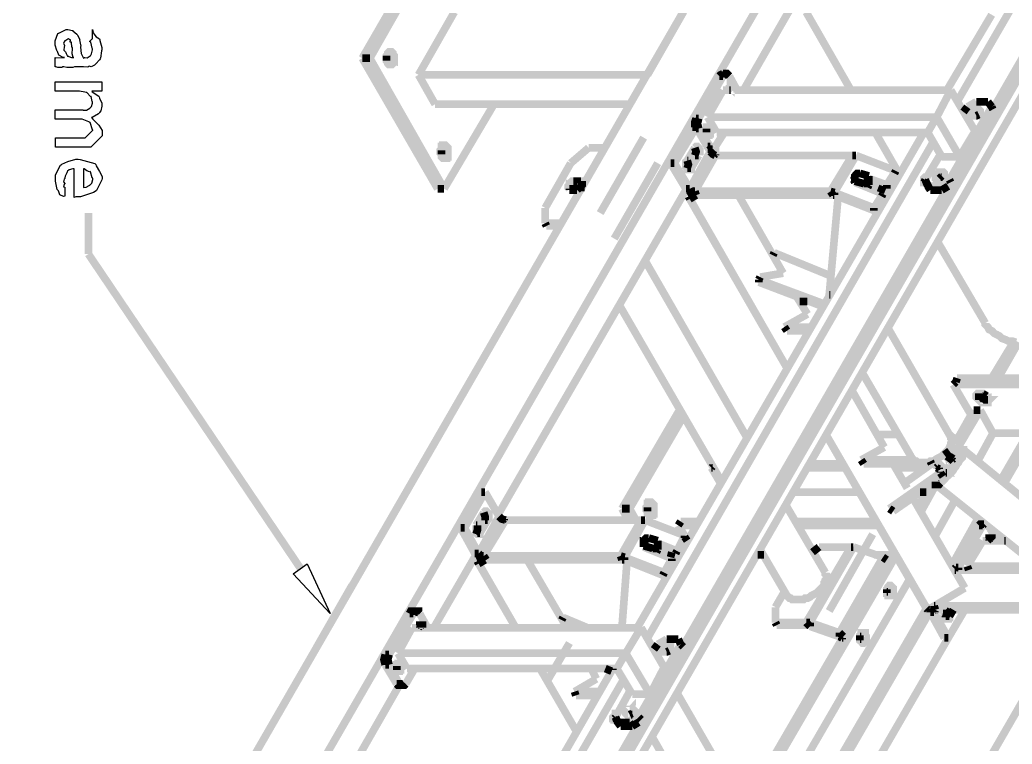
# Model space of a CAD drawing. Extents: x 0.1 to 11.6, y 0.3 to 16.3.
# Drawn here: x 2.966 to 4.258, y 12.448 to 13.392 of the extents above; entities that cross this region are included whole.
import ezdxf

# ---------------------------------------------------------------- set-up
doc = ezdxf.new("R2010")
doc.units = 0
doc.layers.get('0').update_dxf_attribs({"linetype": 'CONTINUOUS'})

msp = doc.modelspace()

# ---------------------------------------------------------------- linework, layer by layer
at = {"color": 0, "const_width": 0.01}
for points in [[(4.50999, 13.755), (2.82497, 10.835)], [(4.52001, 13.755), (2.83501, 10.835)], [(4.52832, 13.7383), (2.84332, 10.82)], [(4.18668, 13.285), (4.44997, 13.74)], [(3.50999, 13.5117), (3.41168, 13.3417)], [(3.51833, 13.5117), (3.42165, 13.3417)], [(2.55664, 11.195), (3.87001, 13.4717)], [(2.63499, 11.17), (3.96332, 13.4717)], [(3.90831, 13.3), (3.98503, 13.4333)], [(3.48503, 13.32), (3.53168, 13.4017)], [(3.78331, 13.32), (3.83003, 13.4017)], [(3.99001, 13.4017), (4.04833, 13.3)], [(4.17333, 13.3), (4.23167, 13.3983)], [(3.42165, 13.3417), (3.41168, 13.3417)], [(3.41168, 13.3417), (3.50999, 13.1717)], [(3.42165, 13.3417), (3.51833, 13.1717)], [(3.44336, 13.3383), (3.44336, 13.345)], [(3.48503, 13.32), (3.78331, 13.32)], [(3.50667, 13.2817), (3.48503, 13.32)], [(3.87668, 13.3184), (3.84668, 13.2633)], [(3.88167, 13.3184), (3.84999, 13.2633)], [(3.88167, 13.3217), (3.87831, 13.32), (3.87668, 13.3184)], [(3.88167, 13.3184), (3.87668, 13.3184)], [(3.88667, 13.3217), (3.88167, 13.3217)], [(3.88997, 13.3184), (3.88835, 13.32), (3.88667, 13.3217), (3.88499, 13.3217), (3.88336, 13.32), (3.88167, 13.3184)], [(3.90001, 13.3), (3.88997, 13.3184)], [(3.89501, 13.3), (3.89333, 13.3017), (3.89165, 13.3033), (3.89165, 13.3017), (3.88997, 13.3017), (3.88997, 13.3)], [(3.86165, 13.265), (3.88167, 13.3)], [(4.17833, 13.3), (3.88167, 13.3)], [(3.88997, 13.3), (3.89165, 13.3)], [(4.16, 13.265), (4.17833, 13.3)], [(4.17833, 13.3), (4.21001, 13.2467)], [(4.21164, 13.285), (4.19997, 13.2783)], [(4.21164, 13.285), (4.22667, 13.285)], [(4.23167, 13.2783), (4.22667, 13.285)], [(3.50667, 13.2817), (3.76167, 13.2817)], [(3.51833, 13.1717), (3.58333, 13.2817)], [(4.23167, 13.2783), (4.17665, 13.1833)], [(4.19499, 13.2717), (4.19997, 13.2783)], [(4.23335, 13.275), (4.23167, 13.2783)], [(3.84668, 13.2633), (3.845, 13.2584), (3.845, 13.2517)], [(3.84999, 13.2633), (3.84668, 13.2633)], [(3.84999, 13.2633), (3.84831, 13.2567), (3.84999, 13.25)], [(3.87332, 13.245), (3.86165, 13.265)], [(4.16, 13.265), (3.86165, 13.265)], [(4.16, 13.265), (4.14833, 13.245)], [(4.16, 13.265), (4.19, 13.2133)], [(4.215, 13.2683), (4.21164, 13.2667)], [(4.21164, 13.2667), (4.21332, 13.2667)], [(3.77001, 12.6), (4.14333, 13.245)], [(3.81332, 13.205), (3.84169, 13.2517)], [(3.81836, 13.205), (3.84668, 13.2517)], [(3.84668, 13.2517), (3.84169, 13.2517)], [(3.84668, 13.2517), (3.86501, 13.22)], [(3.84999, 13.25), (3.84668, 13.25)], [(3.84999, 13.25), (3.86501, 13.2267)], [(3.86003, 13.245), (3.86003, 13.25)], [(3.87169, 13.2267), (3.88336, 13.245)], [(4.14833, 13.245), (3.87332, 13.245)], [(4.08003, 13.245), (4.11165, 13.19)], [(4.14833, 13.245), (4.16667, 13.2133)], [(4.21001, 13.2467), (4.19, 13.2133)], [(3.77832, 13.2383), (3.72168, 13.14)], [(3.78331, 12.5866), (4.155, 13.2317)], [(3.51497, 13.2167), (3.51497, 13.2217)], [(3.70665, 13.225), (3.68332, 13.205)], [(3.72835, 13.225), (3.70665, 13.225)], [(3.845, 13.225), (3.83501, 13.2083)], [(3.86501, 13.22), (3.83832, 13.1717)], [(3.84999, 13.215), (3.84999, 13.2167), (3.85167, 13.2183), (3.85167, 13.22), (3.85167, 13.2217), (3.84999, 13.2233), (3.84999, 13.225), (3.84831, 13.2267), (3.84668, 13.2267), (3.845, 13.225)], [(3.845, 13.215), (3.84668, 13.22), (3.845, 13.225)], [(3.86501, 13.2267), (3.86165, 13.2267)], [(3.86165, 13.2233), (3.86333, 13.2233)], [(3.86333, 13.2233), (3.86833, 13.2233)], [(3.86333, 13.2217), (3.86501, 13.2233)], [(3.86501, 13.2267), (3.86501, 13.225), (3.86664, 13.225), (3.86664, 13.2233), (3.86833, 13.2233), (3.87001, 13.2233), (3.87001, 13.225), (3.87169, 13.225), (3.87169, 13.2267)], [(3.86501, 13.22), (3.86833, 13.2167), (3.87169, 13.215)], [(3.83501, 13.2083), (3.83333, 13.2067), (3.83333, 13.205), (3.83333, 13.2033), (3.83333, 13.2017), (3.83333, 13.2), (3.83501, 13.1983), (3.83501, 13.1967), (3.83664, 13.1967), (3.83832, 13.1967), (3.84, 13.1967), (3.84, 13.1983)], [(3.83501, 13.1983), (3.845, 13.215)], [(3.83501, 13.2083), (3.83664, 13.2083)], [(3.83501, 13.1983), (3.83664, 13.2033), (3.83501, 13.2083)], [(3.84, 13.1983), (3.84999, 13.215)], [(3.845, 13.1683), (3.87169, 13.215)], [(3.84999, 13.215), (3.845, 13.215)], [(3.87169, 13.2167), (3.87001, 13.215)], [(3.87169, 13.215), (3.87169, 13.2167)], [(3.87169, 13.215), (4.05003, 13.215)], [(4.05003, 13.215), (4.02165, 13.1683)], [(4.02669, 13.1667), (4.05501, 13.215)], [(4.05501, 13.215), (4.05003, 13.215)], [(4.05501, 13.215), (4.10667, 13.195)], [(4.14501, 13.1833), (4.16499, 13.2167)], [(4.19, 13.2133), (4.16667, 13.2133)], [(3.65001, 13.1467), (3.68332, 13.205)], [(3.79665, 13.205), (3.74001, 13.1067)], [(3.81836, 13.205), (3.81332, 13.205)], [(3.81332, 13.205), (3.83333, 13.1717)], [(3.81836, 13.205), (3.83832, 13.1717)], [(3.84, 13.1983), (3.83501, 13.1983)], [(3.83501, 13.1983), (3.83664, 13.1983)], [(4.095, 13.1767), (4.10667, 13.195)], [(4.10667, 13.195), (4.10499, 13.1917)], [(3.68668, 13.1816), (3.685, 13.1816), (3.68332, 13.18), (3.68332, 13.1783), (3.68164, 13.1783), (3.68164, 13.1767), (3.68001, 13.175), (3.68001, 13.1733), (3.68164, 13.1717)], [(3.69667, 13.1816), (3.68668, 13.1816)], [(3.69168, 13.1717), (3.69336, 13.1733), (3.69499, 13.1733), (3.69499, 13.175), (3.69667, 13.1767), (3.69667, 13.1783), (3.69835, 13.1783), (3.69835, 13.18), (3.69835, 13.1816), (3.69667, 13.1816)], [(3.69168, 13.17), (3.69336, 13.1717), (3.69499, 13.1733), (3.69667, 13.1733), (3.69667, 13.175), (3.69835, 13.1767), (3.69835, 13.1783), (3.69835, 13.18)], [(3.69835, 13.18), (3.69835, 13.1816)], [(4.05333, 13.1867), (4.05165, 13.1833)], [(4.05165, 13.1833), (4.05333, 13.18)], [(4.06, 13.1917), (4.05832, 13.1917), (4.05664, 13.1917), (4.05501, 13.19), (4.05333, 13.1883), (4.05333, 13.1867), (4.05333, 13.185), (4.05333, 13.1833), (4.05333, 13.1816)], [(4.05333, 13.1816), (4.05333, 13.18)], [(4.05333, 13.1816), (4.065, 13.1783)], [(4.05333, 13.18), (4.09, 13.165)], [(4.07167, 13.1883), (4.06, 13.1917)], [(4.065, 13.1783), (4.06668, 13.1783), (4.06836, 13.1783), (4.06999, 13.18), (4.06999, 13.1816), (4.07167, 13.1816), (4.07167, 13.1833), (4.07167, 13.185), (4.07167, 13.1867), (4.07167, 13.1883)], [(4.07167, 13.1767), (4.07167, 13.185)], [(4.095, 13.1767), (4.07167, 13.185)], [(4.095, 13.1717), (4.07167, 13.1816)], [(4.095, 13.1717), (4.10499, 13.1917)], [(4.14501, 13.18), (4.14333, 13.18), (4.14333, 13.1816), (4.14333, 13.1833), (4.14333, 13.185), (4.14501, 13.1867), (4.14665, 13.1867)], [(4.14501, 13.1833), (4.14333, 13.18)], [(4.14501, 13.1833), (4.14833, 13.175)], [(4.14833, 13.1767), (4.14501, 13.1833)], [(4.14665, 13.18), (4.14501, 13.18)], [(4.16667, 13.1883), (4.16336, 13.185)], [(4.16499, 13.1867), (4.16667, 13.1867)], [(4.16499, 13.175), (4.17665, 13.1833)], [(4.17665, 13.1833), (4.17833, 13.18)], [(3.51833, 13.1717), (3.50999, 13.1717)], [(3.58832, 12.7467), (3.83333, 13.17)], [(3.68164, 13.1717), (3.68332, 13.1717)], [(3.68164, 13.1717), (3.69168, 13.1717)], [(3.68164, 13.1717), (3.68164, 13.17)], [(3.68164, 13.1717), (3.68164, 13.17)], [(3.68164, 13.17), (3.69168, 13.17)], [(3.69168, 13.17), (3.69168, 13.1717)], [(3.83832, 13.1717), (3.83333, 13.1717)], [(3.83333, 13.1717), (3.83832, 13.1667), (3.84668, 13.1634)], [(3.83832, 13.1717), (3.84, 13.1683), (3.845, 13.1683)], [(3.845, 13.1683), (4.02165, 13.1683)], [(3.845, 13.1683), (3.84668, 13.1634)], [(4.02669, 13.1667), (4.02165, 13.1683)], [(4.02165, 13.1683), (4.02501, 13.1634)], [(4.02669, 13.1667), (4.07835, 13.1467)], [(4.02669, 13.1667), (4.02669, 13.1634)], [(4.065, 13.175), (4.065, 13.1783)], [(4.06999, 13.1733), (4.07167, 13.1767)], [(4.08664, 13.1667), (4.09, 13.175)], [(4.08832, 13.1517), (4.09, 13.175)], [(4.095, 13.1767), (4.095, 13.1717)], [(4.15169, 13.17), (4.14833, 13.1767)], [(4.16499, 13.175), (4.14833, 13.175)], [(4.14833, 13.175), (4.15169, 13.17)], [(4.16667, 13.17), (4.15169, 13.17)], [(4.16667, 13.17), (4.16499, 13.175)], [(4.17503, 13.175), (4.16667, 13.17)], [(3.84169, 13.165), (3.83664, 13.1617)], [(3.83832, 13.1583), (3.83664, 13.1617)], [(3.83664, 13.1617), (3.965, 12.9383)], [(3.84668, 13.1634), (3.83832, 13.1583)], [(3.83832, 13.1583), (3.965, 12.9383)], [(3.84668, 13.1634), (4.02501, 13.1634)], [(3.90169, 13.1634), (3.96001, 13.0617)], [(4.03168, 13.1617), (4.02001, 13.0333)], [(4.02669, 13.1634), (4.02501, 13.1634)], [(4.02669, 13.1634), (4.07835, 13.1433)], [(4.07835, 13.1467), (4.09, 13.165)], [(4.07835, 13.1433), (4.08832, 13.1617)], [(4.09, 13.165), (4.08832, 13.1617)], [(3.65001, 13.1267), (3.65001, 13.1467)], [(4.07835, 13.1467), (4.07835, 13.1433)], [(3.05501, 13.0866), (3.05501, 13.14)], [(3.67165, 13.1267), (3.65001, 13.1267)], [(3.65001, 13.1267), (3.65169, 13.1233)], [(3.66835, 13.1233), (3.65169, 13.1233)], [(4.16168, 13.1017), (4.22331, 12.9967)], [(3.33165, 12.6767), (3.05501, 13.0866)], [(3.91336, 12.8467), (3.78, 13.0783)], [(3.94667, 13.085), (3.94835, 13.0883)], [(4.02165, 13.0583), (3.94835, 13.0883)], [(3.92833, 13.0533), (3.93001, 13.0566)], [(4.01335, 13.0217), (3.92833, 13.0533)], [(3.92833, 13.05), (3.92833, 13.0533)], [(3.93001, 13.0566), (3.96001, 13.0617)], [(4.01167, 13.0183), (3.92833, 13.05)], [(3.97835, 13.03), (3.99164, 13.0084)], [(3.98167, 13.025), (3.99164, 13.025)], [(4.02001, 13.0333), (4.02165, 13.0333)], [(3.74669, 13.02), (3.87999, 12.79)], [(3.99164, 13.0084), (3.96164, 12.9916)], [(3.96164, 12.9916), (3.99669, 12.9916)], [(3.96164, 12.9916), (3.965, 12.9867)], [(3.965, 12.9867), (3.99333, 12.9867)], [(4.17833, 12.8483), (4.09668, 12.99)], [(4.26335, 12.9717), (4.25836, 12.9733), (4.25331, 12.9733), (4.25, 12.975), (4.24501, 12.9767), (4.24164, 12.98), (4.23833, 12.9817), (4.23503, 12.9833), (4.23167, 12.9867), (4.22835, 12.9883), (4.22667, 12.9916), (4.22331, 12.995), (4.22331, 12.9967)], [(4.25999, 12.9717), (4.23167, 12.925)], [(4.26665, 12.9717), (4.24001, 12.925)], [(4.06332, 12.9316), (4.12831, 12.82)], [(4.185, 12.92), (4.18668, 12.925)], [(4.29665, 12.925), (4.18668, 12.925)], [(3.21669, 10.6767), (4.50999, 12.9167)], [(4.05003, 12.9083), (4.09169, 12.835)], [(4.185, 12.92), (4.18164, 12.9167)], [(4.20503, 12.8767), (4.18164, 12.9167)], [(4.18164, 12.9167), (4.29167, 12.9167)], [(4.29497, 12.92), (4.185, 12.92)], [(4.215, 12.905), (4.215, 12.9033), (4.215, 12.9017), (4.21669, 12.9017), (4.21832, 12.9), (4.22, 12.8983), (4.22168, 12.8983), (4.22331, 12.8967), (4.22499, 12.8967)], [(4.22667, 12.8967), (4.22499, 12.8967), (4.22331, 12.8967), (4.22168, 12.8983), (4.22, 12.8983), (4.21832, 12.9), (4.21669, 12.9), (4.21669, 12.9017), (4.215, 12.9033), (4.215, 12.905)], [(4.22, 12.905), (4.22, 12.9033)], [(4.22, 12.905), (4.22499, 12.9017)], [(4.22499, 12.8967), (4.22667, 12.8967)], [(3.75, 12.755), (3.82497, 12.8834)], [(4.18668, 12.845), (4.20833, 12.8834)], [(4.19, 12.8383), (4.21669, 12.8834)], [(4.21669, 12.8834), (4.20833, 12.8834)], [(4.23335, 12.8533), (4.21669, 12.8834)], [(4.24333, 12.7917), (4.29665, 12.8834)], [(4.24832, 12.7884), (4.30333, 12.8834)], [(3.75999, 12.755), (3.83003, 12.875)], [(4.01665, 12.85), (4.14833, 12.6233)], [(4.01665, 12.85), (4.14665, 12.625)], [(4.08165, 12.8517), (4.11003, 12.8517)], [(4.14165, 12.815), (4.14333, 12.815), (4.14665, 12.815), (4.15001, 12.815), (4.15169, 12.8167), (4.155, 12.8167), (4.15831, 12.8184), (4.16, 12.82), (4.16336, 12.8217), (4.16667, 12.8233), (4.16835, 12.825), (4.16997, 12.8267), (4.17333, 12.83), (4.17503, 12.8317), (4.17665, 12.8333), (4.17665, 12.835), (4.17833, 12.8383), (4.17833, 12.84), (4.18001, 12.8417), (4.18001, 12.845), (4.17833, 12.8467), (4.17833, 12.8483)], [(4.17665, 12.85), (4.17833, 12.85), (4.18001, 12.8483), (4.18332, 12.8467), (4.185, 12.8467), (4.18668, 12.845), (4.18832, 12.8433), (4.18832, 12.8417), (4.19, 12.84), (4.19, 12.8383), (4.19, 12.8366), (4.19, 12.835), (4.19, 12.8333)], [(4.21332, 12.8167), (4.23335, 12.8533)], [(4.27832, 12.8533), (4.23335, 12.8533)], [(4.06168, 12.8184), (4.09169, 12.835)], [(4.18668, 12.8283), (4.18832, 12.8283), (4.19, 12.83), (4.19168, 12.83), (4.19168, 12.8317), (4.19336, 12.8317), (4.19499, 12.8317), (4.19499, 12.83), (4.19499, 12.8283), (4.19499, 12.8267), (4.19499, 12.825), (4.19336, 12.8233), (4.19336, 12.8217), (4.19168, 12.82), (4.19, 12.8184), (4.18832, 12.815), (4.18668, 12.8133), (4.185, 12.81), (4.18332, 12.8083), (4.18164, 12.805), (4.18001, 12.8033), (4.17833, 12.8017), (4.17503, 12.7983), (4.17333, 12.7967), (4.17165, 12.795), (4.16997, 12.7933), (4.16835, 12.7917), (4.16667, 12.79), (4.16499, 12.7884)], [(4.17665, 12.8233), (4.17833, 12.8233), (4.17833, 12.825), (4.17833, 12.8267), (4.17833, 12.8283), (4.17665, 12.83), (4.17503, 12.8317)], [(4.18164, 12.82), (4.18332, 12.8217), (4.18332, 12.8233), (4.18332, 12.825), (4.18332, 12.8267), (4.18332, 12.8283), (4.18164, 12.83), (4.18001, 12.8317), (4.18001, 12.8333), (4.17833, 12.8333), (4.17665, 12.835)], [(4.18332, 12.8217), (4.19, 12.8333)], [(4.375, 12.685), (4.19499, 12.8317)], [(4.06168, 12.8184), (4.12999, 12.8184)], [(4.065, 12.8133), (4.06168, 12.8184)], [(4.12831, 12.82), (4.12999, 12.8184), (4.13167, 12.8167), (4.13336, 12.8167), (4.13499, 12.815), (4.13667, 12.815), (4.13835, 12.815), (4.14165, 12.815)], [(4.16835, 12.825), (4.16997, 12.825), (4.17165, 12.8233), (4.17333, 12.8217), (4.17503, 12.82), (4.17665, 12.8184), (4.17665, 12.8167), (4.17833, 12.815), (4.17833, 12.8133), (4.17665, 12.8117)], [(4.17665, 12.83), (4.16997, 12.825)], [(4.17333, 12.8233), (4.17503, 12.8233)], [(4.18001, 12.8184), (4.17333, 12.8233)], [(4.17333, 12.8233), (4.17503, 12.8233)], [(4.17665, 12.8233), (4.17503, 12.8217)], [(4.17833, 12.825), (4.17665, 12.8233)], [(4.17665, 12.8233), (4.18164, 12.82)], [(4.18164, 12.82), (4.18001, 12.8184)], [(4.18164, 12.8167), (4.18001, 12.8184)], [(3.86664, 12.8083), (3.86833, 12.81)], [(3.86664, 12.8083), (3.86833, 12.8083)], [(3.87831, 12.7884), (3.86664, 12.8083)], [(3.99164, 12.8083), (4.03999, 12.8083)], [(3.99501, 12.8133), (4.03668, 12.8133)], [(4.065, 12.8133), (4.15332, 12.8133)], [(4.10335, 12.8133), (4.12169, 12.7817)], [(4.10667, 12.8083), (4.14501, 12.8083)], [(4.15332, 12.8133), (4.11833, 12.7884)], [(4.15332, 12.8133), (4.15169, 12.8167)], [(4.15332, 12.8133), (4.155, 12.8133), (4.15668, 12.8133), (4.15831, 12.8117), (4.16, 12.8117), (4.16168, 12.81), (4.16336, 12.81), (4.16336, 12.8083), (4.16499, 12.8066), (4.16499, 12.805), (4.16499, 12.8033), (4.16499, 12.8017)], [(4.155, 12.8167), (4.15668, 12.8167), (4.15831, 12.815), (4.16168, 12.815), (4.16336, 12.8133), (4.16499, 12.8117), (4.16667, 12.81), (4.16835, 12.8083), (4.16997, 12.8066), (4.16997, 12.805), (4.16997, 12.8033), (4.17165, 12.8017), (4.16997, 12.8017), (4.16997, 12.8), (4.16997, 12.7983), (4.16835, 12.7967)], [(4.16168, 12.81), (4.16, 12.8083)], [(4.16168, 12.81), (4.16, 12.8083)], [(4.16336, 12.8066), (4.16, 12.8083)], [(4.16336, 12.8066), (4.16336, 12.8083)], [(4.16997, 12.7983), (4.17665, 12.8117)], [(4.17165, 12.8017), (4.17333, 12.8033), (4.17503, 12.8033), (4.17503, 12.805), (4.17665, 12.8066), (4.17833, 12.8066), (4.18001, 12.8083), (4.18001, 12.81), (4.18164, 12.8117), (4.18164, 12.8133), (4.18332, 12.815), (4.18164, 12.8167)], [(4.16499, 12.8017), (4.09831, 12.755)], [(4.16835, 12.7967), (4.10335, 12.7517)], [(4.16499, 12.8033), (4.16499, 12.8017)], [(4.16499, 12.8017), (4.16835, 12.7967)], [(4.17165, 12.8017), (4.17333, 12.8017)], [(4.13667, 12.7584), (4.15169, 12.7867)], [(4.13997, 12.7517), (4.15831, 12.785)], [(4.16499, 12.7884), (4.16336, 12.7867), (4.16168, 12.7867), (4.16, 12.7867), (4.15831, 12.7867), (4.15831, 12.7884), (4.15831, 12.79)], [(4.15831, 12.7867), (4.34169, 12.64)], [(3.53999, 12.73), (3.56668, 12.7767)], [(3.54497, 12.73), (3.57167, 12.7767)], [(3.57167, 12.7767), (3.56668, 12.7767)], [(3.57167, 12.7767), (3.59, 12.745)], [(3.97331, 12.7767), (4.05832, 12.7767)], [(4.12831, 12.77), (4.19667, 12.6517)], [(4.13835, 12.7767), (4.14665, 12.7767)], [(3.75, 12.755), (3.75999, 12.755)], [(3.75836, 12.74), (3.75, 12.755)], [(3.76833, 12.74), (3.75999, 12.755)], [(3.78331, 12.7517), (3.78331, 12.7567)], [(4.01497, 12.6717), (3.96332, 12.76)], [(4.09831, 12.755), (4.10335, 12.7517)], [(4.15831, 12.72), (4.18332, 12.765)], [(3.56999, 12.75), (3.56, 12.7333)], [(3.59, 12.745), (3.56332, 12.6967)], [(3.57497, 12.74), (3.57667, 12.7416), (3.57667, 12.7433), (3.57667, 12.745), (3.57667, 12.7467), (3.57667, 12.7483), (3.57497, 12.75), (3.57335, 12.7517), (3.57167, 12.7517), (3.56999, 12.75)], [(3.57167, 12.74), (3.57167, 12.745), (3.56999, 12.75)], [(3.59, 12.745), (3.59332, 12.7416), (3.59831, 12.74)], [(3.59668, 12.7416), (3.595, 12.74)], [(3.59668, 12.74), (3.59668, 12.7416)], [(4.18001, 12.6816), (4.21332, 12.7416)], [(3.54497, 12.73), (3.53999, 12.73)], [(3.53999, 12.73), (3.55832, 12.6967)], [(3.54497, 12.73), (3.56332, 12.6967)], [(3.56168, 12.7333), (3.56, 12.7333)], [(3.56, 12.7217), (3.56168, 12.7267), (3.56168, 12.7333)], [(3.56, 12.7333), (3.56, 12.7317), (3.56, 12.73), (3.56, 12.7283), (3.56, 12.7267), (3.56, 12.725), (3.56, 12.7233), (3.56168, 12.7217), (3.56332, 12.7217), (3.565, 12.7217), (3.565, 12.7233)], [(3.56168, 12.6917), (3.58832, 12.74)], [(3.56168, 12.7233), (3.57167, 12.74)], [(3.565, 12.7233), (3.57497, 12.74)], [(3.56999, 12.6934), (3.59831, 12.74)], [(3.57497, 12.74), (3.57167, 12.74)], [(3.59831, 12.74), (3.77501, 12.74)], [(3.77501, 12.74), (3.74832, 12.6934)], [(3.75331, 12.6917), (3.78, 12.74)], [(3.78, 12.74), (3.77501, 12.74)], [(3.78, 12.74), (3.83165, 12.72)], [(3.82335, 12.7333), (3.82667, 12.7383)], [(3.82335, 12.7333), (3.84668, 12.7333)], [(3.83165, 12.72), (3.82335, 12.7333)], [(3.82667, 12.7383), (3.84999, 12.7383)], [(3.97499, 12.7383), (4.08003, 12.7383)], [(3.97835, 12.7333), (4.08333, 12.7333)], [(4.18332, 12.6767), (4.21832, 12.7383)], [(4.215, 12.7333), (4.185, 12.6783)], [(4.22, 12.7333), (4.18832, 12.6783)], [(4.22, 12.735), (4.21669, 12.735), (4.215, 12.7333)], [(4.22, 12.7333), (4.215, 12.7333)], [(4.22168, 12.735), (4.22, 12.735)], [(4.22168, 12.735), (4.22, 12.7333)], [(4.23833, 12.7133), (4.22999, 12.7283)], [(3.56, 12.7217), (3.56168, 12.7233)], [(3.565, 12.7233), (3.56168, 12.7233)], [(3.785, 12.7167), (3.78331, 12.7167), (3.78168, 12.7167), (3.78, 12.715), (3.78, 12.7133), (3.77832, 12.7133), (3.77832, 12.7116), (3.77832, 12.71), (3.77832, 12.7083), (3.77832, 12.7067)], [(3.79665, 12.7133), (3.785, 12.7167)], [(3.81999, 12.6967), (3.83165, 12.7167)], [(3.82167, 12.7), (3.83165, 12.72)], [(3.83165, 12.72), (3.83165, 12.7167)], [(3.83501, 12.7133), (3.83165, 12.7183)], [(4.02001, 12.6217), (4.07667, 12.7217)], [(4.23335, 12.7133), (4.23167, 12.715), (4.23167, 12.7167), (4.22999, 12.7167), (4.22835, 12.7167), (4.22835, 12.715), (4.22667, 12.7133)], [(4.22835, 12.7133), (4.22835, 12.715)], [(4.22835, 12.7133), (4.22835, 12.715)], [(3.77832, 12.71), (3.77832, 12.7083)], [(3.77832, 12.7083), (3.77832, 12.705)], [(3.77832, 12.7067), (3.77832, 12.705)], [(3.77832, 12.7067), (3.78999, 12.7033)], [(3.77832, 12.705), (3.815, 12.69)], [(3.78999, 12.7033), (3.79167, 12.7033), (3.79335, 12.7033), (3.79497, 12.705), (3.79665, 12.7067), (3.79665, 12.7083), (3.79665, 12.71), (3.79665, 12.7116), (3.79665, 12.7133)], [(3.78999, 12.7), (3.78999, 12.7033)], [(3.79497, 12.6983), (3.79665, 12.7017)], [(3.82167, 12.7), (3.79665, 12.71)], [(3.79665, 12.7017), (3.79665, 12.7083)], [(3.81999, 12.6967), (3.79665, 12.7067)], [(3.93001, 12.7017), (3.965, 12.6417)], [(3.99001, 12.6067), (4.04833, 12.705)], [(4.05165, 12.705), (3.99501, 12.6067)], [(4.00667, 12.705), (3.99832, 12.6983)], [(4.04833, 12.705), (4.00667, 12.705)], [(4.05165, 12.705), (4.04833, 12.705)], [(4.05165, 12.705), (4.09, 12.6917)], [(4.22, 12.7133), (4.19997, 12.68)], [(4.24832, 12.7133), (4.22, 12.7133)], [(4.24832, 12.7133), (4.25, 12.7133)], [(3.50499, 12.6), (3.56, 12.695)], [(3.56332, 12.6967), (3.55832, 12.6967)], [(3.55832, 12.6967), (3.565, 12.6917), (3.57335, 12.6883)], [(3.56836, 12.69), (3.56168, 12.6867)], [(3.56332, 12.6967), (3.56668, 12.6934), (3.56999, 12.6934)], [(3.56999, 12.6934), (3.74832, 12.6934)], [(3.56999, 12.6934), (3.57335, 12.6883)], [(3.75331, 12.6917), (3.74832, 12.6934)], [(3.74832, 12.6934), (3.75, 12.6883)], [(3.75331, 12.6917), (3.80501, 12.6717)], [(3.75331, 12.6917), (3.75331, 12.6883)], [(3.80501, 12.6717), (3.815, 12.69)], [(3.81332, 12.6767), (3.815, 12.6983)], [(3.81332, 12.6917), (3.815, 12.6983)], [(3.815, 12.69), (3.815, 12.6867)], [(3.82167, 12.7), (3.81999, 12.6967)], [(3.91168, 12.37), (4.10335, 12.7)], [(3.91499, 12.3633), (4.10667, 12.6934)], [(3.92665, 12.695), (3.935, 12.695)], [(4.03331, 12.5933), (4.09, 12.6917)], [(4.07835, 12.695), (4.09999, 12.695)], [(4.095, 12.6883), (4.09, 12.6917)], [(3.56168, 12.6867), (3.61165, 12.6)], [(3.56332, 12.6833), (3.56168, 12.6867)], [(3.57167, 12.6883), (3.56332, 12.6833)], [(3.56332, 12.6833), (3.61165, 12.6)], [(3.57335, 12.6883), (3.75, 12.6883)], [(3.62668, 12.6883), (3.67833, 12.6)], [(3.75331, 12.6883), (3.75, 12.6883)], [(3.75667, 12.6867), (3.75, 12.6)], [(3.75331, 12.6883), (3.80333, 12.6683)], [(3.80333, 12.6683), (3.815, 12.6867)], [(4.03999, 12.59), (4.09668, 12.6883)], [(4.185, 12.6783), (4.18332, 12.6767)], [(4.18832, 12.6783), (4.185, 12.6783)], [(4.18832, 12.6783), (4.18832, 12.6767), (4.18832, 12.675)], [(4.19997, 12.68), (4.20167, 12.675)], [(4.28999, 12.68), (4.19997, 12.68)], [(3.80501, 12.6717), (3.80333, 12.6683)], [(3.93832, 12.3417), (4.125, 12.6634)], [(3.97835, 12.6367), (3.97999, 12.6367), (3.98335, 12.6367), (3.98665, 12.6367), (3.98833, 12.6383), (3.99164, 12.6383), (3.99501, 12.64), (3.99669, 12.6417), (4, 12.6433), (4.00331, 12.645), (4.00499, 12.6467), (4.00667, 12.6483), (4.00999, 12.6517), (4.01167, 12.6533), (4.01335, 12.655), (4.01335, 12.6583), (4.01497, 12.66), (4.01497, 12.6617), (4.01665, 12.6634), (4.01665, 12.6667), (4.01665, 12.6683), (4.01497, 12.67), (4.01497, 12.6717)], [(4.18332, 12.675), (4.29665, 12.675)], [(4.18332, 12.675), (4.185, 12.675)], [(4.18332, 12.675), (4.185, 12.675)], [(3.35167, 12.5733), (3.39833, 12.655)], [(4.095, 12.645), (4.095, 12.65)], [(4.19667, 12.6517), (4.14833, 12.6233)], [(3.96164, 12.6467), (3.94997, 12.6267)], [(3.965, 12.6417), (3.96669, 12.64), (3.96832, 12.6383), (3.97, 12.6383), (3.97168, 12.6367), (3.97331, 12.6367), (3.97499, 12.6367), (3.97835, 12.6367)], [(4.095, 12.6467), (4.09668, 12.6467)], [(4.095, 12.6467), (4.09668, 12.6467)], [(3.94997, 12.6067), (3.94997, 12.6267)], [(3.96832, 12.3167), (4.14665, 12.625)], [(4.14833, 12.6233), (4.14665, 12.625)], [(4.15169, 12.625), (4.15169, 12.6217), (4.15169, 12.62)], [(4.15668, 12.6283), (4.33333, 12.6283)], [(4.15831, 12.6233), (4.15668, 12.6283)], [(4.15668, 12.6283), (4.15831, 12.6283)], [(4.15668, 12.6283), (4.15831, 12.6283)], [(3.47331, 12.6183), (3.44168, 12.565)], [(3.47835, 12.6183), (3.44667, 12.565)], [(3.47835, 12.6217), (3.47499, 12.6217), (3.47331, 12.6183)], [(3.47835, 12.6183), (3.47331, 12.6183)], [(3.48167, 12.6217), (3.47835, 12.6217)], [(3.48665, 12.6183), (3.48503, 12.62), (3.48503, 12.6217), (3.48335, 12.6217), (3.48167, 12.6217), (3.47999, 12.6217), (3.47999, 12.62), (3.47835, 12.6183)], [(3.49669, 12.6), (3.48665, 12.6183)], [(3.67165, 12.61), (3.67333, 12.6133)], [(3.70503, 12.6), (3.67333, 12.6133)], [(3.97331, 12.3133), (4.15169, 12.6217)], [(4.15668, 12.62), (4.15169, 12.62)], [(4.16997, 12.5866), (4.15169, 12.62)], [(4.15831, 12.6233), (4.15668, 12.6233), (4.15668, 12.6217), (4.15668, 12.62)], [(4.15668, 12.62), (4.15831, 12.6233)], [(4.17503, 12.5866), (4.15668, 12.62)], [(4.15831, 12.6233), (4.33664, 12.6233)], [(4.17165, 12.6233), (4.16997, 12.6217), (4.16997, 12.62), (4.16997, 12.6183), (4.16997, 12.6166), (4.17165, 12.615), (4.17165, 12.6133), (4.17333, 12.6133), (4.17333, 12.6117), (4.17503, 12.6117), (4.17503, 12.6133), (4.17665, 12.6133), (4.17665, 12.615)], [(4.17165, 12.615), (4.17833, 12.6233)], [(4.17165, 12.6133), (4.17333, 12.6183), (4.17333, 12.6233)], [(4.17665, 12.615), (4.17165, 12.615)], [(4.17165, 12.6133), (4.17165, 12.615)], [(4.19667, 12.6233), (4.17503, 12.5866)], [(4.17665, 12.615), (4.18164, 12.6233)], [(3.45833, 12.5667), (3.47667, 12.6)], [(3.77501, 12.6), (3.47667, 12.6)], [(3.49001, 12.6), (3.49001, 12.6017), (3.49001, 12.6033), (3.48833, 12.6033), (3.48665, 12.6033), (3.48665, 12.6017), (3.48503, 12.6)], [(3.48665, 12.6), (3.48665, 12.6017)], [(3.75499, 12.5667), (3.77501, 12.6)], [(3.77501, 12.6), (3.80501, 12.5483)], [(3.99001, 12.6067), (3.94997, 12.6067)], [(3.95167, 12.6033), (3.94997, 12.6067)], [(3.99333, 12.6033), (3.95167, 12.6033)], [(3.99501, 12.6067), (3.99001, 12.6067)], [(3.99333, 12.6033), (3.99001, 12.6067)], [(3.99501, 12.6017), (3.99333, 12.6033)], [(3.99501, 12.6067), (4.03331, 12.5933)], [(3.99501, 12.6017), (3.99501, 12.6067)], [(3.99501, 12.6017), (4.03331, 12.5883)], [(3.80832, 12.585), (3.79665, 12.5783)], [(3.80832, 12.585), (3.82335, 12.585)], [(3.82667, 12.5783), (3.82335, 12.585)], [(4.00331, 12.29), (4.17503, 12.5866)], [(4.03331, 12.5883), (4.03331, 12.5933)], [(4.03836, 12.5883), (4.03331, 12.5933)], [(4.03668, 12.5866), (4.03331, 12.5883)], [(4.03668, 12.5866), (4.03668, 12.585)], [(4.03668, 12.5866), (4.03836, 12.5866)], [(4.06, 12.5833), (4.06, 12.59)], [(4.06, 12.5883), (4.06168, 12.5883)], [(4.06, 12.585), (4.06168, 12.585)], [(4.17503, 12.5866), (4.16997, 12.5866)], [(3.65332, 12.5317), (3.68164, 12.58)], [(3.82667, 12.5783), (3.77165, 12.4833)], [(3.79167, 12.5717), (3.79665, 12.5783)], [(3.83003, 12.575), (3.82667, 12.5783)], [(3.44168, 12.565), (3.44, 12.5583), (3.44168, 12.5517)], [(3.44667, 12.565), (3.44168, 12.565)], [(3.44667, 12.565), (3.44499, 12.5583), (3.44667, 12.5517)], [(3.47, 12.5467), (3.45833, 12.5667)], [(3.75499, 12.5667), (3.45833, 12.5667)], [(3.75499, 12.5667), (3.74333, 12.5467)], [(3.75499, 12.5667), (3.78668, 12.5133)], [(3.81168, 12.57), (3.80832, 12.5684)], [(3.80832, 12.5684), (3.81, 12.5684)], [(3.44667, 12.5517), (3.44168, 12.5517)], [(3.44168, 12.5517), (3.45665, 12.5267)], [(3.44667, 12.5517), (3.46001, 12.5267)], [(3.45665, 12.545), (3.45665, 12.55)], [(3.46832, 12.5267), (3.47999, 12.5467)], [(3.74333, 12.5467), (3.47, 12.5467)], [(3.48833, 12.1117), (3.73833, 12.5467)], [(3.64333, 12.5467), (3.69168, 12.4633)], [(3.64333, 12.5467), (3.69168, 12.4633)], [(3.71001, 12.5467), (3.71669, 12.5333)], [(3.73665, 12.5433), (3.72835, 12.5467)], [(3.73833, 12.545), (3.73833, 12.5467)], [(3.74333, 12.5467), (3.76335, 12.5133)], [(3.80501, 12.5483), (3.78668, 12.5133)], [(3.71669, 12.5333), (3.68832, 12.5167)], [(3.315, 12.2717), (3.46001, 12.525)], [(3.46001, 12.5267), (3.45665, 12.5267)], [(3.45665, 12.5267), (3.45833, 12.525), (3.46001, 12.525)], [(3.46001, 12.5267), (3.46164, 12.5267), (3.46332, 12.525), (3.465, 12.525), (3.46669, 12.525), (3.46832, 12.5267)], [(3.46001, 12.525), (3.465, 12.525)], [(3.50168, 12.0983), (3.75168, 12.5317)], [(3.68832, 12.5167), (3.72168, 12.5167)], [(3.68832, 12.5167), (3.69, 12.5117)], [(3.69, 12.5117), (3.72, 12.5117)], [(3.74164, 12.4833), (3.75999, 12.5167)], [(3.78668, 12.5133), (3.76335, 12.5133)], [(3.90332, 12.3733), (3.82167, 12.515)], [(3.74164, 12.48), (3.74001, 12.48), (3.74001, 12.4817), (3.73833, 12.4817), (3.73833, 12.4833), (3.74001, 12.485), (3.74164, 12.4867), (3.74164, 12.4883), (3.74333, 12.4883)], [(3.74164, 12.4833), (3.74001, 12.4817)], [(3.74164, 12.4833), (3.74501, 12.4767)], [(3.74333, 12.4783), (3.74164, 12.4833)], [(3.76335, 12.4883), (3.75999, 12.4867)], [(3.75999, 12.4767), (3.77165, 12.4833)], [(3.76167, 12.4867), (3.76335, 12.4867)], [(3.77165, 12.4833), (3.77501, 12.48)], [(3.74333, 12.48), (3.74164, 12.48)], [(3.74832, 12.4717), (3.74333, 12.4783)], [(3.75999, 12.4767), (3.74501, 12.4767)], [(3.74501, 12.4767), (3.74832, 12.4717)], [(3.76335, 12.4717), (3.74832, 12.4717)], [(3.76335, 12.4717), (3.75999, 12.4767)], [(3.77165, 12.4767), (3.76335, 12.4717)], [(3.78999, 12.4567), (3.85335, 12.345)]]:
    msp.add_lwpolyline(points, dxfattribs=at)
at = {"color": 0}
for points in [[(3.02399, 13.3426), (3.02208, 13.3427), (3.01665, 13.3458), (3.01486, 13.3503), (3.01443, 13.351), (3.01378, 13.3517), (3.01183, 13.3587), (3.01183, 13.361), (3.01183, 13.3644), (3.0154, 13.3737), (3.01617, 13.3745), (3.01654, 13.3743), (3.02072, 13.3765), (3.02593, 13.379), (3.02767, 13.379), (3.02815, 13.3789), (3.0345, 13.3776), (3.03504, 13.3773), (3.03494, 13.3772), (3.04015, 13.3732), (3.04047, 13.3727), (3.04075, 13.3715), (3.04351, 13.3669), (3.04372, 13.3662), (3.04346, 13.3656), (3.04492, 13.3593), (3.04503, 13.3584), (3.04476, 13.3559), (3.04579, 13.348), (3.04796, 13.3434), (3.04829, 13.3426), (3.04818, 13.3425), (3.04856, 13.3418), (3.04997, 13.3426), (3.05046, 13.3426), (3.05046, 13.3426), (3.05333, 13.3423), (3.05724, 13.3446), (3.05761, 13.3449), (3.05761, 13.3449), (3.05919, 13.3476), (3.06044, 13.3525), (3.06044, 13.3541), (3.05985, 13.3547), (3.05806, 13.3625), (3.05761, 13.363), (3.05751, 13.3629), (3.05647, 13.3636), (3.05951, 13.3666), (3.06044, 13.3669), (3.06044, 13.379), (3.06044, 13.379), (3.06104, 13.3751), (3.06174, 13.3747), (3.0619, 13.3734), (3.06526, 13.3696), (3.06928, 13.367), (3.06976, 13.366), (3.07004, 13.3649), (3.0726, 13.3558), (3.0726, 13.3528), (3.07215, 13.3513), (3.07058, 13.3416), (3.07021, 13.3408), (3.06956, 13.3396), (3.06472, 13.3342), (3.06413, 13.3339), (3.06293, 13.3328), (3.05865, 13.3306), (3.05587, 13.3312), (3.05501, 13.3311), (3.05431, 13.3302), (3.04861, 13.3304), (3.04676, 13.3304), (3.037, 13.3304), (3.03456, 13.3298), (3.02681, 13.3294), (3.02306, 13.3304), (3.02181, 13.3304), (3.02035, 13.3298), (3.0154, 13.3294), (3.01269, 13.3304), (3.01183, 13.3304), (3.01183, 13.3426), (3.01269, 13.342), (3.02115, 13.3426), (3.02399, 13.3426)], [(3.03614, 13.3426), (3.03537, 13.3427), (3.03375, 13.3472), (3.03429, 13.3542), (3.03418, 13.3556), (3.03336, 13.3559), (3.03321, 13.3624), (3.0331, 13.3627), (3.03288, 13.3626), (3.03136, 13.3628), (3.03153, 13.3656), (3.03136, 13.3658), (3.03076, 13.3658), (3.0294, 13.3669), (3.02897, 13.3669), (3.02832, 13.3666), (3.0255, 13.3649), (3.02528, 13.3645), (3.02442, 13.3642), (3.02257, 13.3614), (3.02399, 13.3583), (3.02399, 13.3573), (3.02328, 13.3563), (3.02285, 13.3521), (3.02539, 13.3499), (3.02572, 13.3493), (3.02593, 13.348), (3.02767, 13.3444), (3.02929, 13.3442), (3.02962, 13.3439), (3.02957, 13.3437), (3.03315, 13.3426), (3.0344, 13.3426), (3.03614, 13.3426)], [(3.01193, 13.3109), (3.07269, 13.3109), (3.07269, 13.2988), (3.05968, 13.2988), (3.06011, 13.298), (3.06842, 13.2922), (3.06901, 13.2914), (3.0695, 13.2898), (3.07269, 13.2832), (3.07269, 13.281), (3.07232, 13.2791), (3.07107, 13.2733), (3.06961, 13.2708), (3.06901, 13.2701), (3.06831, 13.2693), (3.06011, 13.2646), (3.05903, 13.2643), (3.06087, 13.2622), (3.06874, 13.2545), (3.07292, 13.2475), (3.07292, 13.2452), (3.07292, 13.2406), (3.05838, 13.2259), (3.05296, 13.2259), (3.01215, 13.2259), (3.01215, 13.238), (3.0471, 13.238), (3.051, 13.238), (3.06076, 13.2478), (3.06076, 13.2482), (3.06017, 13.2485), (3.05729, 13.2578), (3.05664, 13.2584), (3.05572, 13.2587), (3.0471, 13.2623), (3.04428, 13.2623), (3.01193, 13.2623), (3.01193, 13.2745), (3.04796, 13.2745), (3.04829, 13.274), (3.05236, 13.2742), (3.05675, 13.2765), (3.05729, 13.2769), (3.05729, 13.2769), (3.05925, 13.2789), (3.06054, 13.2833), (3.06054, 13.2847), (3.05994, 13.2851), (3.05871, 13.2917), (3.05838, 13.2923), (3.05761, 13.2919), (3.05296, 13.297), (3.05231, 13.2972), (3.05057, 13.2974), (3.04324, 13.2988), (3.04081, 13.2988), (3.01193, 13.2988), (3.01193, 13.3109)], [(3.02425, 13.1735), (3.02425, 13.1618), (3.02279, 13.1615), (3.01768, 13.1638), (3.0159, 13.1691), (3.01535, 13.17), (3.01454, 13.1707), (3.0121, 13.1815), (3.0121, 13.185), (3.0121, 13.1896), (3.01861, 13.2022), (3.01992, 13.2032), (3.02056, 13.2036), (3.02838, 13.2072), (3.03847, 13.21), (3.04183, 13.21), (3.04417, 13.2098), (3.06347, 13.2044), (3.06483, 13.2032), (3.06521, 13.2013), (3.06944, 13.1942), (3.07286, 13.1875), (3.07286, 13.1852), (3.07243, 13.1831), (3.06543, 13.1692), (3.06396, 13.1681), (3.06164, 13.1668), (3.04482, 13.1613), (3.03922, 13.1613), (3.03857, 13.161), (3.0364, 13.1603), (3.0364, 13.1613), (3.0364, 13.1613), (3.0364, 13.1978), (3.03472, 13.1975), (3.02989, 13.1962), (3.02783, 13.1945), (3.02729, 13.1939), (3.02675, 13.1924), (3.02479, 13.1882), (3.02425, 13.1858), (3.02425, 13.185), (3.02349, 13.1842), (3.02268, 13.1807), (3.02425, 13.1787), (3.02425, 13.1781), (3.02365, 13.1773), (3.02268, 13.1741), (3.02425, 13.1737), (3.02425, 13.1735)], [(3.04856, 13.1978), (3.04856, 13.1735), (3.04861, 13.1733), (3.05203, 13.1737), (3.0561, 13.176), (3.05658, 13.1763), (3.05681, 13.1762), (3.05931, 13.1791), (3.06071, 13.1839), (3.06071, 13.1854), (3.06011, 13.1859), (3.05778, 13.1936), (3.05724, 13.1941), (3.05664, 13.1937), (3.05296, 13.195), (3.04943, 13.1977), (3.04856, 13.1978)], [(3.34, 12.6833), (3.37001, 12.6183), (3.32167, 12.67), (3.34, 12.6833)]]:
    msp.add_lwpolyline(points, close=True, dxfattribs=at)
at = {"color": 0, "const_width": 0.01}
for points in [[(3.44499, 13.335), (3.44667, 13.3333), (3.44835, 13.3333), (3.44997, 13.3333), (3.45167, 13.335), (3.45167, 13.3366), (3.45335, 13.3366), (3.45335, 13.3383), (3.45335, 13.34), (3.45335, 13.3417), (3.45335, 13.3433), (3.45335, 13.345), (3.45167, 13.3467), (3.45167, 13.3483), (3.44997, 13.35), (3.44835, 13.35), (3.44667, 13.35), (3.44499, 13.3483), (3.44499, 13.3467), (3.44336, 13.345), (3.44336, 13.3433), (3.44336, 13.3417), (3.44336, 13.34), (3.44336, 13.3383), (3.44499, 13.3366), (3.44499, 13.335)], [(4.21332, 13.275), (4.215, 13.275), (4.21669, 13.2733), (4.21669, 13.2717), (4.215, 13.27), (4.215, 13.2683), (4.21332, 13.2683), (4.21164, 13.2683), (4.21164, 13.2667), (4.21001, 13.2667), (4.20833, 13.2667), (4.20665, 13.2667), (4.20665, 13.2683), (4.20665, 13.27), (4.20665, 13.2717), (4.20833, 13.2717), (4.20833, 13.2733), (4.21001, 13.2733), (4.21164, 13.275), (4.21332, 13.275)], [(3.86501, 13.2433), (3.86501, 13.245), (3.86501, 13.2467), (3.86501, 13.2483), (3.86501, 13.25), (3.86333, 13.2517), (3.86165, 13.2517), (3.86003, 13.2517), (3.86003, 13.25), (3.86003, 13.2483), (3.86003, 13.2467), (3.86003, 13.245), (3.86003, 13.2433), (3.86165, 13.2433), (3.86165, 13.2416), (3.86333, 13.2416), (3.86333, 13.2433), (3.86501, 13.2433)], [(3.51497, 13.2133), (3.51665, 13.2116), (3.51833, 13.2116), (3.52001, 13.2116), (3.52165, 13.2116), (3.52165, 13.2133), (3.52333, 13.2133), (3.52333, 13.215), (3.52333, 13.2167), (3.52333, 13.2183), (3.52333, 13.22), (3.52333, 13.2217), (3.52333, 13.2233), (3.52333, 13.225), (3.52165, 13.2267), (3.52001, 13.2283), (3.51833, 13.2283), (3.51665, 13.2283), (3.51665, 13.2267), (3.51497, 13.2267), (3.51497, 13.225), (3.51497, 13.2233), (3.51335, 13.2217), (3.51335, 13.22), (3.51335, 13.2183), (3.51497, 13.2167), (3.51497, 13.215), (3.51497, 13.2133)], [(4.16667, 13.1934), (4.16835, 13.1934), (4.16997, 13.1917), (4.16997, 13.19), (4.16835, 13.19), (4.16835, 13.1883), (4.16667, 13.1867), (4.16499, 13.1867), (4.16336, 13.185), (4.16168, 13.185), (4.16, 13.185), (4.16, 13.1867), (4.15831, 13.1867), (4.15831, 13.1883), (4.16, 13.1883), (4.16, 13.19), (4.16168, 13.1917), (4.16336, 13.1917), (4.16336, 13.1934), (4.16499, 13.1934), (4.16667, 13.1934)], [(4.22331, 12.8933), (4.22499, 12.8933), (4.22667, 12.8933), (4.22667, 12.895), (4.22835, 12.8967), (4.22667, 12.8967), (4.22667, 12.8983), (4.22667, 12.9), (4.22499, 12.9), (4.22499, 12.9017), (4.22331, 12.9033), (4.22168, 12.9033), (4.22, 12.905), (4.21832, 12.905), (4.21669, 12.905), (4.215, 12.905), (4.21332, 12.905), (4.21164, 12.9033), (4.21164, 12.9017), (4.21164, 12.9), (4.21332, 12.8983), (4.215, 12.8967), (4.21669, 12.895), (4.21832, 12.8933), (4.22, 12.8933), (4.22168, 12.8933), (4.22331, 12.8933)], [(3.78331, 12.7483), (3.78331, 12.75), (3.78331, 12.7517), (3.78168, 12.7533), (3.78168, 12.755), (3.78168, 12.7567), (3.78331, 12.7584), (3.78331, 12.76), (3.78331, 12.7617), (3.785, 12.7617), (3.785, 12.7633), (3.78668, 12.7633), (3.78836, 12.7633), (3.78999, 12.7617), (3.79167, 12.76), (3.79167, 12.7584), (3.79167, 12.7567), (3.79167, 12.755), (3.79167, 12.7533), (3.79167, 12.7517), (3.79167, 12.75), (3.79167, 12.7483), (3.78999, 12.7483), (3.78999, 12.7467), (3.78836, 12.7467), (3.78668, 12.7467), (3.785, 12.7467), (3.78331, 12.7483)], [(4.10167, 12.6433), (4.10335, 12.645), (4.10335, 12.6467), (4.10335, 12.6483), (4.10335, 12.65), (4.10335, 12.6517), (4.10167, 12.6533), (4.09999, 12.655), (4.09831, 12.655), (4.09668, 12.6533), (4.09668, 12.6517), (4.095, 12.65), (4.095, 12.6483), (4.095, 12.6467), (4.095, 12.645), (4.09668, 12.645), (4.09668, 12.6433), (4.09668, 12.6417), (4.09831, 12.6417), (4.09999, 12.6417), (4.10167, 12.6417), (4.10167, 12.6433)], [(4.06668, 12.5817), (4.06668, 12.5833), (4.06836, 12.585), (4.06836, 12.5866), (4.06836, 12.5883), (4.06668, 12.59), (4.06668, 12.5917), (4.06668, 12.5933), (4.065, 12.5933), (4.06332, 12.5933), (4.06168, 12.5933), (4.06168, 12.5917), (4.06, 12.59), (4.06, 12.5883), (4.06, 12.5866), (4.06, 12.585), (4.06, 12.5833), (4.06168, 12.5817), (4.06332, 12.58), (4.065, 12.58), (4.06668, 12.5817)], [(3.81, 12.575), (3.81168, 12.575), (3.81332, 12.575), (3.81332, 12.5733), (3.81168, 12.5717), (3.81168, 12.57), (3.81, 12.5684), (3.80832, 12.5684), (3.80664, 12.5684), (3.80501, 12.5684), (3.80333, 12.5684), (3.80165, 12.57), (3.80333, 12.5717), (3.80333, 12.5733), (3.80501, 12.5733), (3.80664, 12.575), (3.80832, 12.575), (3.81, 12.575)], [(3.46001, 12.545), (3.46164, 12.545), (3.46164, 12.5467), (3.46164, 12.5483), (3.46164, 12.55), (3.46001, 12.5517), (3.46001, 12.5533), (3.45833, 12.5533), (3.45833, 12.5517), (3.45665, 12.5517), (3.45665, 12.55), (3.45665, 12.5483), (3.45665, 12.5467), (3.45665, 12.545), (3.45665, 12.5433), (3.45833, 12.5433), (3.46001, 12.5433), (3.46001, 12.545)], [(3.76335, 12.495), (3.76335, 12.4933), (3.76497, 12.4933), (3.76665, 12.4916), (3.76497, 12.4916), (3.76497, 12.49), (3.76335, 12.4883), (3.76167, 12.4867), (3.75999, 12.4867), (3.75836, 12.4867), (3.75667, 12.4867), (3.75499, 12.4883), (3.75499, 12.49), (3.75667, 12.49), (3.75667, 12.4916), (3.75836, 12.4916), (3.75836, 12.4933), (3.75999, 12.4933), (3.76167, 12.4933), (3.76335, 12.495)]]:
    msp.add_lwpolyline(points, close=True, dxfattribs=at)

doc.saveas('drawing.dxf')
